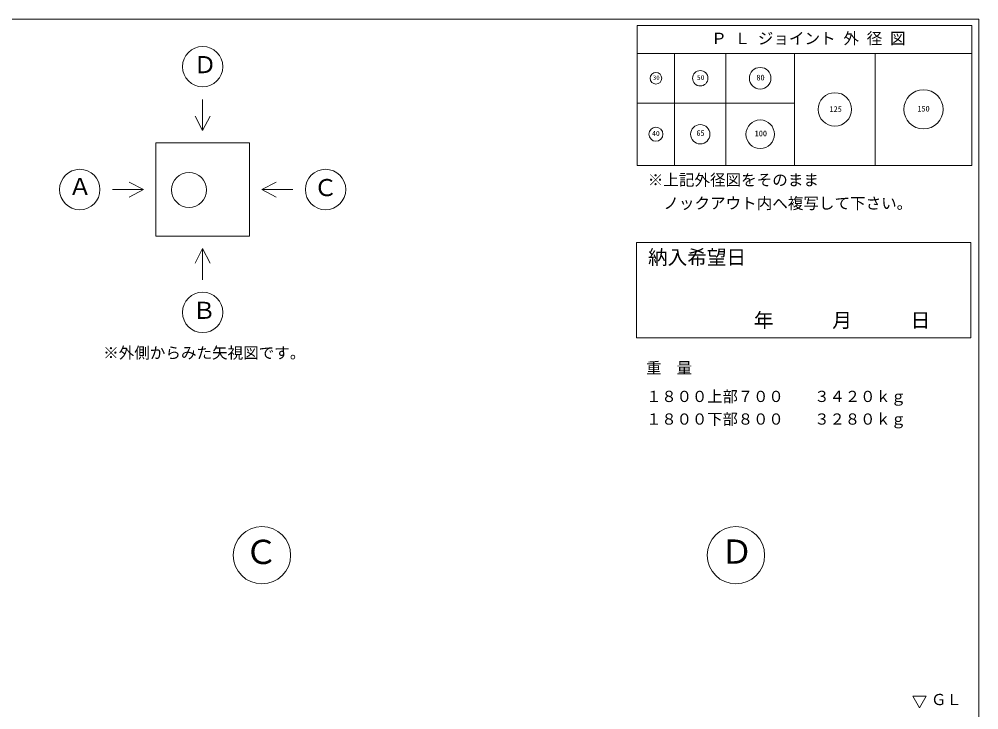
# Model space of a CAD drawing. Units: millimetres, scale not verified. Extents: x -9756 to 9756, y -4538 to 4538.
# Drawn here: x 3636 to 9755, y 131 to 4538 of the extents above; entities that cross this region are included whole.
import ezdxf
from ezdxf.enums import TextEntityAlignment as Align

# ---------------------------------------------------------------- set-up
doc = ezdxf.new("R2010")
doc.units = ezdxf.units.MM
doc.header["$LTSCALE"] = 20
for name, color, linetype, lineweight in [('0-2_waku', 7, 'Continuous', 18), ('0-3_gaikei', 7, 'Continuous', 18), ('0-5_sunpou', 7, 'Continuous', 5), ('0-7_hole', 7, 'Continuous', 18), ('0-D_文字１', 7, 'Continuous', 18)]:
    doc.layers.add(name, color=color, linetype=linetype, lineweight=lineweight)
doc.styles.add('ＭＳ ゴシック', font='')
doc.styles.get('ＭＳ ゴシック').set_extended_font_data('MS Gothic')

# ---------------------------------------------------------------- blocks, each defined once
blk = doc.blocks.new('削孔１５０')
at = {"layer": '0-7_hole'}
blk.add_circle((-9320.61, -219.5), 125, dxfattribs=at)
at = {"layer": '0-D_文字１', "style": 'ＭＳ ゴシック'}
blk.add_text('150', height=36.66, dxfattribs=at).set_placement((-9359.8, -244.27), align=Align.BOTTOM_LEFT)

msp = doc.modelspace()

# ---------------------------------------------------------------- linework, layer by layer
at = {"layer": '0-2_waku'}
for p, q in [((7564.99, 4537.56), (9754.99, 4537.56)), ((7564.99, 4537.56), (9754.99, 4537.56)), ((7577.05, 4497.88), (7577.05, 3605.05)), ((7577.05, 4497.88), (9709.9, 4497.88)), ((7577.05, 4497.88), (9709.9, 4497.88)), ((7577.05, 4497.88), (9709.9, 4497.88)), ((7577.05, 4497.88), (7577.05, 3605.05)), ((7577.05, 4497.88), (9709.9, 4497.88)), ((7577.05, 4497.88), (9709.9, 4497.88)), ((7577.05, 4497.88), (9709.9, 4497.88)), ((9709.9, 4497.88), (9709.9, 3605.05)), ((9709.9, 4497.88), (9709.9, 3605.05)), ((7577.05, 4319.31), (9709.9, 4319.31)), ((7815.14, 4319.31), (7815.14, 3605.05)), ((8142.5, 4319.31), (8142.5, 3605.05)), ((8579, 4319.31), (8579, 3605.05)), ((9094.85, 4319.31), (9094.85, 3605.05)), ((7577.05, 4001.86), (8579, 4001.86)), ((9754.99, 4003.18), (9754.99, -4012.44)), ((7577.05, 3605.05), (9709.9, 3605.05)), ((7577.05, 3605.05), (9709.9, 3605.05))]:
    msp.add_line(p, q, dxfattribs=at)
msp.add_lwpolyline([(-2485.01, 4537.56), (9754.99, 4537.56), (9754.99, -4012.44)], dxfattribs=at)
at = {"layer": '0-3_gaikei'}
for p, q in [((4805.6, 4026.11), (4805.6, 3827.7)), ((4805.6, 3827.7), (4757.73, 3919.72)), ((4805.6, 3827.7), (4853.47, 3919.72)), ((4507.99, 3748.34), (5103.21, 3748.34)), ((4507.99, 3748.34), (4507.99, 3153.13)), ((5103.21, 3748.34), (5103.21, 3153.13)), ((4428.63, 3450.73), (4336.61, 3498.6)), ((5182.57, 3450.73), (5274.58, 3498.6)), ((4230.22, 3450.73), (4428.63, 3450.73)), ((4428.63, 3450.73), (4336.61, 3402.86)), ((4507.99, 3153.13), (5103.21, 3153.13)), ((4805.6, 3073.76), (4757.73, 2981.75)), ((4805.6, 3073.76), (4853.47, 2981.75)), ((4805.6, 2875.36), (4805.6, 3073.76))]:
    msp.add_line(p, q, dxfattribs=at)
msp.add_lwpolyline([(5380.97, 3450.73), (5182.57, 3450.73), (5274.58, 3402.86)], dxfattribs=at)
for centre, radius in [((4805.6, 4234.43), 128.96), ((4021.9, 3450.73), 128.96), ((4719.01, 3448.34), 112), ((5589.3, 3450.73), 128.96), ((4805.6, 2667.03), 128.96), ((5183.74, 1117.56), 182.81), ((8206.24, 1117.56), 182.81)]:
    msp.add_circle(centre, radius, dxfattribs=at)
at = {"layer": '0-5_sunpou', "lineweight": 18}
for p, q in [((7571.2, 3113.71), (7571.2, 2505.19)), ((7571.2, 3113.71), (9704.06, 3113.71)), ((9704.06, 3113.71), (9704.06, 2505.19)), ((7571.2, 2505.19), (9704.06, 2505.19))]:
    msp.add_line(p, q, dxfattribs=at)
for centre, radius in [((8360.75, 4160.59), 69), ((7696.09, 4160.59), 37), ((7978.82, 4160.59), 49), ((8836.92, 3962.18), 106.5), ((7978.82, 3803.46), 61.5), ((8360.75, 3803.46), 91), ((7696.09, 3803.46), 44.5)]:
    msp.add_circle(centre, radius, dxfattribs=at)
at = {"layer": '0-D_文字１'}
for p, q in [((9376.23, 143.24), (9333.58, 219.12)), ((9333.58, 219.12), (9418.88, 219.12)), ((9376.23, 143.24), (9418.88, 219.12))]:
    msp.add_line(p, q, dxfattribs=at)

# ---------------------------------------------------------------- block references
at = {"layer": '0-5_sunpou'}
msp.add_blockref('削孔１５０', (18722.99, 4181.68), dxfattribs=at)

# ---------------------------------------------------------------- texts
at = {"layer": '0-5_sunpou', "style": 'ＭＳ ゴシック'}
for s, height, p in [('30', 28.04, (7676.04, 4142.05)), ('50', 31.16, (7957.23, 4140.24)), ('80', 36.66, (8336.93, 4135.9)), ('125', 36.66, (8803.2, 3934.76)), ('40', 31.16, (7671.37, 3783.86)), ('65', 36.66, (7954.04, 3781.73)), ('100', 36.66, (8325.81, 3779.28)), ('納入希望日', 91.64, (7645.79, 2945.36))]:
    msp.add_text(s, height=height, dxfattribs=at).set_placement(p, align=Align.BOTTOM_LEFT)
at = {"layer": '0-D_文字１', "style": 'ＭＳ ゴシック'}
for s, height, p in [('Ｐ Ｌ ジョイント 外 径 図', 72.73, (8048.51, 4356.65)), ('Ｄ', 109.1, (4746.25, 4160.23)), ('※上記外径図をそのまま', 72.73, (7644.09, 3453.88)), ('Ａ', 109.1, (3949.48, 3382.61)), ('Ｃ', 109.1, (5514.45, 3375.9)), ('\u3000ノックアウト内へ複写して下さい。', 72.73, (7644.09, 3305.07)), ('Ｂ', 109.1, (4740.81, 2592.83)), ('\u3000\u3000\u3000年\u3000\u3000\u3000月\u3000\u3000\u3000日     ', 91.64, (7945.69, 2543.25)), ('※外側からみた矢視図です。', 72.73, (4171.11, 2350.84)), ('重\u3000量', 71.48, (7633.32, 2255.55)), ('１８００上部７００\u3000\u3000３４２０ｋｇ', 71.48, (7633.32, 2073.66)), ('１８００下部８００\u3000\u3000３２８０ｋｇ', 71.48, (7633.32, 1929.21)), ('Ｃ', 154.6, (5072.89, 1015.24)), ('Ｄ', 154.6, (8105.65, 1017.09)), ('ＧＬ', 71.48, (9450.79, 139.89))]:
    msp.add_text(s, height=height, dxfattribs=at).set_placement(p, align=Align.BOTTOM_LEFT)

doc.saveas('drawing.dxf')
